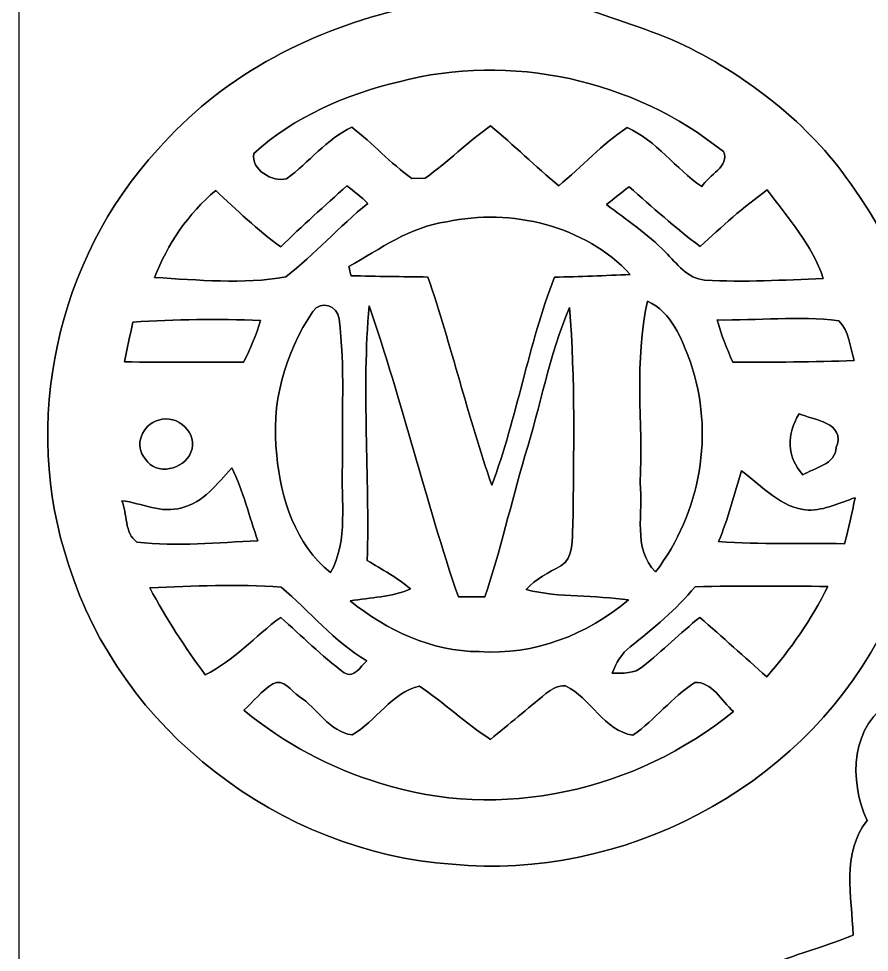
# Model space of a CAD drawing. Header units: centimetres. Extents: x -16.8 to 16.8, y -16.7 to 16.7.
# Drawn here: x -16.77 to -8.33, y -6.19 to 3.07 of the extents above; entities that cross this region are included whole.
import ezdxf

# ---------------------------------------------------------------- set-up
doc = ezdxf.new("R2010")
doc.units = ezdxf.units.CM
doc.header["$MEASUREMENT"] = 0
doc.layers.add('Layer 1', color=7, linetype='Continuous')

msp = doc.modelspace()

# ---------------------------------------------------------------- linework, layer by layer
at = {"layer": 'Layer 1', "color": 7}
for points, knots in [([(-16.77458, 16.66875), (-16.77458, 16.66875), (16.77458, 16.66875), (16.77458, 16.66875), (16.77458, 16.66875), (16.77458, 16.66875), (16.77458, -16.66875), (16.77458, -16.66875), (16.77458, -16.66875), (16.77458, -16.66875), (-16.77458, -16.66875), (-16.77458, -16.66875), (-16.77458, -16.66875), (-16.77458, -16.66875), (-16.77458, 16.66875), (-16.77458, 16.66875), (-16.77458, 16.66875), (-16.77458, 16.66875), (-16.77458, 16.66875), (-16.77458, 16.66875)], [0, 0, 0, 0, 0.1666667, 0.1666667, 0.1666667, 0.1666667, 0.3333333, 0.3333333, 0.3333333, 0.3333333, 0.5, 0.5, 0.5, 0.5, 0.6666667, 0.6666667, 0.6666667, 0.6666667, 1, 1, 1, 1]), ([(-12.96388, 5.02673), (-13.06124, 4.78155), (-12.94236, 4.52861), (-12.83935, 4.30848), (-12.83935, 4.30848), (-12.92401, 4.21464), (-13.01891, 4.11304), (-13.02738, 3.97969), (-13.02738, 3.97969), (-13.04749, 3.70558), (-13.01574, 3.43006), (-13.02667, 3.15524), (-13.02667, 3.15524), (-13.92661, 2.93723), (-14.78104, 2.47897), (-15.39275, 1.77518), (-15.39275, 1.77518), (-16.39746, 0.69039), (-16.75236, -0.94192), (-16.27893, -2.34456), (-16.27893, -2.34456), (-15.76881, -3.98886), (-14.18096, -5.19889), (-12.47246, -5.31989), (-12.47246, -5.31989), (-10.78724, -5.48181), (-9.04593, -4.57941), (-8.24054, -3.08434), (-8.24054, -3.08434), (-7.44467, -1.71344), (-7.5625, 0.11077), (-8.48642, 1.39171), (-8.48642, 1.39171), (-8.88753, 1.98861), (-9.46714, 2.44792), (-10.10179, 2.77636), (-10.10179, 2.77636), (-10.43975, 2.94993), (-10.81123, 3.04341), (-11.16401, 3.18064), (-11.16401, 3.18064), (-11.16471, 3.48544), (-11.15342, 3.7906), (-11.18553, 4.09363), (-11.18553, 4.09363), (-11.22221, 4.17865), (-11.2963, 4.23757), (-11.35874, 4.30248), (-11.35874, 4.30248), (-11.30723, 4.40796), (-11.25361, 4.51309), (-11.22221, 4.62633), (-11.22221, 4.62633), (-11.12732, 5.00415), (-11.3284, 5.44407), (-11.69353, 5.59364), (-11.69353, 5.59364), (-12.16978, 5.85541), (-12.84746, 5.56189), (-12.96388, 5.02673), (-12.96388, 5.02673), (-12.96388, 5.02673), (-12.96388, 5.02673), (-12.96388, 5.02673)], [0, 0, 0, 0, 0.0588235, 0.0588235, 0.0588235, 0.0588235, 0.1176471, 0.1176471, 0.1176471, 0.1176471, 0.1764706, 0.1764706, 0.1764706, 0.1764706, 0.2352941, 0.2352941, 0.2352941, 0.2352941, 0.2941176, 0.2941176, 0.2941176, 0.2941176, 0.3529412, 0.3529412, 0.3529412, 0.3529412, 0.4117647, 0.4117647, 0.4117647, 0.4117647, 0.4705882, 0.4705882, 0.4705882, 0.4705882, 0.5294118, 0.5294118, 0.5294118, 0.5294118, 0.5882353, 0.5882353, 0.5882353, 0.5882353, 0.6470588, 0.6470588, 0.6470588, 0.6470588, 0.7058824, 0.7058824, 0.7058824, 0.7058824, 0.7647059, 0.7647059, 0.7647059, 0.7647059, 0.8235294, 0.8235294, 0.8235294, 0.8235294, 0.8823529, 0.8823529, 0.8823529, 0.8823529, 1, 1, 1, 1]), ([(-12.99916, 2.44722), (-11.89531, 2.74038), (-10.66624, 2.46839), (-9.78006, 1.75366), (-9.78006, 1.75366), (-9.71091, 1.61537), (-9.92752, 1.518), (-9.9949, 1.40758), (-9.9949, 1.40758), (-10.25384, 1.58433), (-10.44751, 1.86619), (-10.73609, 1.99249), (-10.73609, 1.99249), (-10.98444, 1.82951), (-11.18517, 1.60267), (-11.41483, 1.41499), (-11.41483, 1.41499), (-11.64484, 1.60831), (-11.86039, 1.81822), (-12.09111, 2.01083), (-12.09111, 2.01083), (-12.31547, 1.8475), (-12.51585, 1.65347), (-12.73986, 1.48978), (-12.73986, 1.48978), (-12.73986, 1.48978), (-12.87251, 1.48766), (-12.87251, 1.48766), (-12.87251, 1.48766), (-13.08488, 1.63936), (-13.26056, 1.8355), (-13.46659, 1.99531), (-13.46659, 1.99531), (-13.71988, 1.88066), (-13.89204, 1.64465), (-14.1157, 1.48519), (-14.1157, 1.48519), (-14.25751, 1.44392), (-14.47024, 1.57762), (-14.44096, 1.73602), (-14.44096, 1.73602), (-14.03632, 2.1022), (-13.5255, 2.32339), (-12.99916, 2.44722)], [0, 0, 0, 0, 0.0833333, 0.0833333, 0.0833333, 0.0833333, 0.1666667, 0.1666667, 0.1666667, 0.1666667, 0.25, 0.25, 0.25, 0.25, 0.3333333, 0.3333333, 0.3333333, 0.3333333, 0.4166667, 0.4166667, 0.4166667, 0.4166667, 0.5, 0.5, 0.5, 0.5, 0.5833333, 0.5833333, 0.5833333, 0.5833333, 0.6666667, 0.6666667, 0.6666667, 0.6666667, 0.75, 0.75, 0.75, 0.75, 0.8333333, 0.8333333, 0.8333333, 0.8333333, 1, 1, 1, 1]), ([(-14.17391, 0.80821), (-13.96118, 1.01776), (-13.73787, 1.21603), (-13.51598, 1.41605), (-13.51598, 1.41605), (-13.44542, 1.36066), (-13.37381, 1.30528), (-13.31066, 1.24072), (-13.31066, 1.24072), (-13.59006, 1.00718), (-13.83912, 0.73589), (-14.12381, 0.51012), (-14.12381, 0.51012), (-14.55032, 0.43462), (-14.99341, 0.48013), (-15.42486, 0.50483), (-15.42486, 0.50483), (-15.29927, 0.83538), (-15.09113, 1.14053), (-14.81878, 1.36737), (-14.81878, 1.36737), (-14.611, 1.17334), (-14.40498, 0.97543), (-14.17391, 0.80821)], [0, 0, 0, 0, 0.1428571, 0.1428571, 0.1428571, 0.1428571, 0.2857143, 0.2857143, 0.2857143, 0.2857143, 0.4285714, 0.4285714, 0.4285714, 0.4285714, 0.5714286, 0.5714286, 0.5714286, 0.5714286, 0.7142857, 0.7142857, 0.7142857, 0.7142857, 1, 1, 1, 1]), ([(-10.93999, 1.22873), (-10.86556, 1.28834), (-10.79041, 1.34726), (-10.71527, 1.40617), (-10.71527, 1.40617), (-10.48526, 1.20297), (-10.25666, 0.99766), (-10.01183, 0.81209), (-10.01183, 0.81209), (-9.7984, 1.0093), (-9.58109, 1.20403), (-9.34473, 1.37372), (-9.34473, 1.37372), (-9.14083, 1.09573), (-8.89706, 0.82938), (-8.7884, 0.49565), (-8.7884, 0.49565), (-9.18034, 0.47801), (-9.57404, 0.45649), (-9.96633, 0.47907), (-9.96633, 0.47907), (-10.13989, 0.49213), (-10.24255, 0.64558), (-10.35614, 0.75671), (-10.35614, 0.75671), (-10.53077, 0.93804), (-10.74103, 1.07668), (-10.93999, 1.22873)], [0, 0, 0, 0, 0.125, 0.125, 0.125, 0.125, 0.25, 0.25, 0.25, 0.25, 0.375, 0.375, 0.375, 0.375, 0.5, 0.5, 0.5, 0.5, 0.625, 0.625, 0.625, 0.625, 0.75, 0.75, 0.75, 0.75, 1, 1, 1, 1]), ([(-12.52643, 1.05728), (-11.88826, 1.19662), (-11.15483, 1.02059), (-10.70398, 0.53481), (-10.70398, 0.53481), (-10.95481, 0.52246), (-11.20563, 0.51329), (-11.45681, 0.508), (-11.45681, 0.508), (-11.7161, -0.16404), (-11.82829, -0.88194), (-12.07805, -1.55681), (-12.07805, -1.55681), (-12.31653, -0.87665), (-12.47951, -0.17251), (-12.7127, 0.50941), (-12.7127, 0.50941), (-12.96705, 0.51223), (-13.22176, 0.51576), (-13.47611, 0.52211), (-13.47611, 0.52211), (-13.4814, 0.54469), (-13.49163, 0.5902), (-13.49657, 0.61278), (-13.49657, 0.61278), (-13.18754, 0.78775), (-12.88874, 1.01), (-12.52643, 1.05728)], [0, 0, 0, 0, 0.125, 0.125, 0.125, 0.125, 0.25, 0.25, 0.25, 0.25, 0.375, 0.375, 0.375, 0.375, 0.5, 0.5, 0.5, 0.5, 0.625, 0.625, 0.625, 0.625, 0.75, 0.75, 0.75, 0.75, 1, 1, 1, 1]), ([(-13.85394, 0.16686), (-13.77703, 0.28363), (-13.60699, 0.22684), (-13.59394, 0.09384), (-13.59394, 0.09384), (-13.53326, -0.38664), (-13.57171, -0.87454), (-13.55972, -1.35819), (-13.55972, -1.35819), (-13.58053, -1.71203), (-13.49763, -2.09938), (-13.67861, -2.42499), (-13.67861, -2.42499), (-14.02856, -2.14559), (-14.1732, -1.68875), (-14.21306, -1.25801), (-14.21306, -1.25801), (-14.2748, -0.76129), (-14.13651, -0.24342), (-13.85394, 0.16686)], [0, 0, 0, 0, 0.1666667, 0.1666667, 0.1666667, 0.1666667, 0.3333333, 0.3333333, 0.3333333, 0.3333333, 0.5, 0.5, 0.5, 0.5, 0.6666667, 0.6666667, 0.6666667, 0.6666667, 1, 1, 1, 1]), ([(-13.29725, 0.22472), (-12.96564, -0.72637), (-12.73881, -1.71274), (-12.41037, -2.66559), (-12.41037, -2.66559), (-12.34475, -2.66524), (-12.21352, -2.66453), (-12.1479, -2.66418), (-12.1479, -2.66418), (-11.99127, -2.20486), (-11.88685, -1.73073), (-11.74997, -1.26577), (-11.74997, -1.26577), (-11.59651, -0.77611), (-11.50867, -0.26635), (-11.30759, 0.20779), (-11.30759, 0.20779), (-11.24761, -0.51259), (-11.26772, -1.23684), (-11.27301, -1.95898), (-11.27301, -1.95898), (-11.28924, -2.08456), (-11.25538, -2.28177), (-11.39472, -2.3562), (-11.39472, -2.3562), (-11.51396, -2.42711), (-11.64343, -2.48603), (-11.73621, -2.59327), (-11.73621, -2.59327), (-11.40425, -2.67617), (-11.05782, -2.64583), (-10.72092, -2.69558), (-10.72092, -2.69558), (-11.12908, -3.04236), (-11.66283, -3.24767), (-12.20294, -3.20887), (-12.20294, -3.20887), (-12.67495, -3.20781), (-13.12228, -2.99896), (-13.48281, -2.70545), (-13.48281, -2.70545), (-13.28349, -2.67229), (-13.075, -2.66912), (-12.88697, -2.58657), (-12.88697, -2.58657), (-13.01538, -2.47262), (-13.16955, -2.39466), (-13.31454, -2.30505), (-13.31454, -2.30505), (-13.29055, -1.46226), (-13.37028, -0.6156), (-13.29725, 0.22472)], [0, 0, 0, 0, 0.0714286, 0.0714286, 0.0714286, 0.0714286, 0.1428571, 0.1428571, 0.1428571, 0.1428571, 0.2142857, 0.2142857, 0.2142857, 0.2142857, 0.2857143, 0.2857143, 0.2857143, 0.2857143, 0.3571429, 0.3571429, 0.3571429, 0.3571429, 0.4285714, 0.4285714, 0.4285714, 0.4285714, 0.5, 0.5, 0.5, 0.5, 0.5714286, 0.5714286, 0.5714286, 0.5714286, 0.6428571, 0.6428571, 0.6428571, 0.6428571, 0.7142857, 0.7142857, 0.7142857, 0.7142857, 0.7857143, 0.7857143, 0.7857143, 0.7857143, 0.8571429, 0.8571429, 0.8571429, 0.8571429, 1, 1, 1, 1]), ([(-10.53218, 0.27058), (-10.2937, 0.16016), (-10.19422, -0.10548), (-10.10779, -0.33584), (-10.10779, -0.33584), (-9.86473, -1.03646), (-10.00619, -1.83268), (-10.45316, -2.41829), (-10.45316, -2.41829), (-10.68493, -2.18793), (-10.5731, -1.82492), (-10.60591, -1.53458), (-10.60591, -1.53458), (-10.57557, -0.93521), (-10.67047, -0.31856), (-10.53218, 0.27058)], [0, 0, 0, 0, 0.2, 0.2, 0.2, 0.2, 0.4, 0.4, 0.4, 0.4, 0.6, 0.6, 0.6, 0.6, 1, 1, 1, 1]), ([(-15.64076, 0.06103), (-15.21919, 0.09102), (-14.79585, 0.0956), (-14.37358, 0.07761), (-14.37358, 0.07761), (-14.41768, -0.06562), (-14.47518, -0.20391), (-14.54291, -0.33726), (-14.54291, -0.33726), (-14.93661, -0.33549), (-15.33031, -0.33549), (-15.72436, -0.33373), (-15.72436, -0.33373), (-15.69896, -0.20108), (-15.67039, -0.0702), (-15.64076, 0.06103)], [0, 0, 0, 0, 0.2, 0.2, 0.2, 0.2, 0.4, 0.4, 0.4, 0.4, 0.6, 0.6, 0.6, 0.6, 1, 1, 1, 1]), ([(-9.84321, 0.08326), (-9.44174, 0.07691), (-9.03464, 0.12524), (-8.63529, 0.07479), (-8.63529, 0.07479), (-8.52981, -0.02611), (-8.5217, -0.18627), (-8.48254, -0.31962), (-8.48254, -0.31962), (-8.88436, -0.33514), (-9.28617, -0.3362), (-9.68798, -0.33655), (-9.68798, -0.33655), (-9.7469, -0.19932), (-9.80017, -0.05962), (-9.84321, 0.08326)], [0, 0, 0, 0, 0.2, 0.2, 0.2, 0.2, 0.4, 0.4, 0.4, 0.4, 0.6, 0.6, 0.6, 0.6, 1, 1, 1, 1]), ([(-15.3857, -0.91228), (-15.20084, -0.84243), (-14.98177, -1.04846), (-15.06573, -1.23049), (-15.06573, -1.23049), (-15.12993, -1.40229), (-15.41498, -1.46826), (-15.51481, -1.29752), (-15.51481, -1.29752), (-15.63652, -1.16911), (-15.54903, -0.95038), (-15.3857, -0.91228)], [0, 0, 0, 0, 0.25, 0.25, 0.25, 0.25, 0.5, 0.5, 0.5, 0.5, 1, 1, 1, 1]), ([(-9.02829, -0.84878), (-8.89106, -0.90876), (-8.56192, -0.93204), (-8.65928, -1.18251), (-8.65928, -1.18251), (-8.66422, -1.34938), (-8.8833, -1.38677), (-8.99054, -1.45344), (-8.99054, -1.45344), (-9.15529, -1.27988), (-9.15211, -1.04387), (-9.02829, -0.84878)], [0, 0, 0, 0, 0.25, 0.25, 0.25, 0.25, 0.5, 0.5, 0.5, 0.5, 1, 1, 1, 1]), ([(-14.65827, -1.3843), (-14.54397, -1.61466), (-14.48753, -1.86796), (-14.40074, -2.10891), (-14.40074, -2.10891), (-14.79903, -2.1269), (-15.20331, -2.16853), (-15.60054, -2.12196), (-15.60054, -2.12196), (-15.72824, -2.03235), (-15.69367, -1.83903), (-15.75012, -1.71062), (-15.75012, -1.71062), (-15.55256, -1.73461), (-15.35677, -1.84397), (-15.15569, -1.78012), (-15.15569, -1.78012), (-14.93908, -1.73073), (-14.8015, -1.53917), (-14.65827, -1.3843)], [0, 0, 0, 0, 0.1666667, 0.1666667, 0.1666667, 0.1666667, 0.3333333, 0.3333333, 0.3333333, 0.3333333, 0.5, 0.5, 0.5, 0.5, 0.6666667, 0.6666667, 0.6666667, 0.6666667, 1, 1, 1, 1]), ([(-9.59979, -1.41393), (-9.39624, -1.56351), (-9.2075, -1.78788), (-8.93798, -1.80552), (-8.93798, -1.80552), (-8.77464, -1.80587), (-8.62401, -1.73143), (-8.47196, -1.68099), (-8.47196, -1.68099), (-8.50477, -1.83339), (-8.53758, -1.98649), (-8.57779, -2.13783), (-8.57779, -2.13783), (-8.99407, -2.13078), (-9.41176, -2.14736), (-9.82733, -2.11596), (-9.82733, -2.11596), (-9.73314, -1.88807), (-9.67246, -1.64888), (-9.59979, -1.41393)], [0, 0, 0, 0, 0.1666667, 0.1666667, 0.1666667, 0.1666667, 0.3333333, 0.3333333, 0.3333333, 0.3333333, 0.5, 0.5, 0.5, 0.5, 0.6666667, 0.6666667, 0.6666667, 0.6666667, 1, 1, 1, 1]), ([(-15.47142, -2.57704), (-15.03856, -2.55729), (-14.60324, -2.53436), (-14.17073, -2.56857), (-14.17073, -2.56857), (-13.88286, -2.80882), (-13.64791, -3.10833), (-13.31948, -3.30165), (-13.31948, -3.30165), (-13.38263, -3.35421), (-13.44859, -3.48333), (-13.54384, -3.41842), (-13.54384, -3.41842), (-13.76856, -3.25261), (-13.96541, -3.05364), (-14.17391, -2.86914), (-14.17391, -2.86914), (-14.42685, -3.05541), (-14.63993, -3.29988), (-14.92462, -3.43958), (-14.92462, -3.43958), (-15.12111, -3.16159), (-15.3162, -2.88078), (-15.47142, -2.57704)], [0, 0, 0, 0, 0.1428571, 0.1428571, 0.1428571, 0.1428571, 0.2857143, 0.2857143, 0.2857143, 0.2857143, 0.4285714, 0.4285714, 0.4285714, 0.4285714, 0.5714286, 0.5714286, 0.5714286, 0.5714286, 0.7142857, 0.7142857, 0.7142857, 0.7142857, 1, 1, 1, 1]), ([(-10.05981, -2.56434), (-9.62131, -2.55623), (-9.18281, -2.55517), (-8.74466, -2.56364), (-8.74466, -2.56364), (-8.90411, -2.88819), (-9.1119, -3.18699), (-9.34967, -3.45899), (-9.34967, -3.45899), (-9.5698, -3.26108), (-9.7917, -3.06564), (-10.01254, -2.86914), (-10.01254, -2.86914), (-10.20868, -3.02331), (-10.38472, -3.20075), (-10.57875, -3.35739), (-10.57875, -3.35739), (-10.66271, -3.43147), (-10.77948, -3.4223), (-10.88319, -3.423), (-10.88319, -3.423), (-10.84721, -3.31999), (-10.79006, -3.22756), (-10.70469, -3.16124), (-10.70469, -3.16124), (-10.47574, -2.9778), (-10.24749, -2.79118), (-10.05981, -2.56434)], [0, 0, 0, 0, 0.125, 0.125, 0.125, 0.125, 0.25, 0.25, 0.25, 0.25, 0.375, 0.375, 0.375, 0.375, 0.5, 0.5, 0.5, 0.5, 0.625, 0.625, 0.625, 0.625, 0.75, 0.75, 0.75, 0.75, 1, 1, 1, 1]), ([(-8.09308, -3.69217), (-8.51676, -3.92818), (-8.53793, -4.48804), (-8.35413, -4.88597), (-8.35413, -4.88597), (-8.6106, -5.21335), (-8.50477, -5.64092), (-8.49313, -6.02227), (-8.49313, -6.02227), (-8.80921, -6.15809), (-9.14929, -6.23041), (-9.45903, -6.38104), (-9.45903, -6.38104), (-10.50537, -6.86647), (-11.35309, -7.78016), (-11.73268, -8.87166), (-11.73268, -8.87166), (-11.99621, -9.64036), (-12.02902, -10.48279), (-11.83958, -11.27231), (-11.83958, -11.27231), (-11.48891, -12.75786), (-10.26583, -13.97212), (-8.80181, -14.37393), (-8.80181, -14.37393), (-7.68174, -14.70942), (-6.43431, -14.55102), (-5.41443, -13.98834), (-5.41443, -13.98834), (-4.00438, -13.22387), (-3.06599, -11.61486), (-3.20181, -10.00196), (-3.20181, -10.00196), (-3.26496, -8.62118), (-4.07917, -7.30744), (-5.27156, -6.61317), (-5.27156, -6.61317), (-5.68819, -6.33483), (-6.17079, -6.19125), (-6.64528, -6.04626), (-6.64528, -6.04626), (-6.64845, -5.73581), (-6.63681, -5.42396), (-6.6742, -5.11528), (-6.6742, -5.11528), (-6.70207, -5.03661), (-6.75993, -4.97452), (-6.81002, -4.90996), (-6.81002, -4.90996), (-6.68302, -4.61963), (-6.61141, -4.25344), (-6.79379, -3.97087), (-6.79379, -3.97087), (-7.03827, -3.52249), (-7.68985, -3.36973), (-8.09308, -3.69217), (-8.09308, -3.69217), (-8.09308, -3.69217), (-8.09308, -3.69217), (-8.09308, -3.69217)], [0, 0, 0, 0, 0.0625, 0.0625, 0.0625, 0.0625, 0.125, 0.125, 0.125, 0.125, 0.1875, 0.1875, 0.1875, 0.1875, 0.25, 0.25, 0.25, 0.25, 0.3125, 0.3125, 0.3125, 0.3125, 0.375, 0.375, 0.375, 0.375, 0.4375, 0.4375, 0.4375, 0.4375, 0.5, 0.5, 0.5, 0.5, 0.5625, 0.5625, 0.5625, 0.5625, 0.625, 0.625, 0.625, 0.625, 0.6875, 0.6875, 0.6875, 0.6875, 0.75, 0.75, 0.75, 0.75, 0.8125, 0.8125, 0.8125, 0.8125, 0.875, 0.875, 0.875, 0.875, 1, 1, 1, 1]), ([(-14.25258, -3.52919), (-14.14674, -3.46534), (-14.07019, -3.6068), (-13.9894, -3.65301), (-13.9894, -3.65301), (-13.81266, -3.77049), (-13.68919, -4.00614), (-13.46588, -4.03648), (-13.46588, -4.03648), (-13.22776, -3.90137), (-13.07148, -3.61386), (-12.79701, -3.55177), (-12.79701, -3.55177), (-12.55324, -3.7151), (-12.34087, -3.92113), (-12.09322, -4.07988), (-12.09322, -4.07988), (-11.90766, -3.931), (-11.72669, -3.77684), (-11.54254, -3.6262), (-11.54254, -3.6262), (-11.48644, -3.58528), (-11.42153, -3.53801), (-11.3478, -3.55), (-11.3478, -3.55), (-11.09663, -3.66571), (-10.96469, -3.99732), (-10.67823, -4.03789), (-10.67823, -4.03789), (-10.45774, -3.88338), (-10.28912, -3.66324), (-10.06475, -3.51578), (-10.06475, -3.51578), (-9.89542, -3.50167), (-9.7977, -3.70099), (-9.68058, -3.80259), (-9.68058, -3.80259), (-10.64225, -4.58964), (-11.99621, -4.90079), (-13.1886, -4.51414), (-13.1886, -4.51414), (-13.68213, -4.36739), (-14.14074, -4.11621), (-14.53938, -3.79166), (-14.53938, -3.79166), (-14.44484, -3.70311), (-14.36335, -3.59798), (-14.25258, -3.52919)], [0, 0, 0, 0, 0.0769231, 0.0769231, 0.0769231, 0.0769231, 0.1538462, 0.1538462, 0.1538462, 0.1538462, 0.2307692, 0.2307692, 0.2307692, 0.2307692, 0.3076923, 0.3076923, 0.3076923, 0.3076923, 0.3846154, 0.3846154, 0.3846154, 0.3846154, 0.4615385, 0.4615385, 0.4615385, 0.4615385, 0.5384615, 0.5384615, 0.5384615, 0.5384615, 0.6153846, 0.6153846, 0.6153846, 0.6153846, 0.6923077, 0.6923077, 0.6923077, 0.6923077, 0.7692308, 0.7692308, 0.7692308, 0.7692308, 0.8461538, 0.8461538, 0.8461538, 0.8461538, 1, 1, 1, 1])]:
    msp.add_open_spline(points, degree=3, knots=knots, dxfattribs=at)
at = {"layer": 'Layer 1', "color": 250}
for points, knots in [([(-12.96388, 5.02673), (-12.84746, 5.56189), (-12.16978, 5.85541), (-11.69353, 5.59364), (-11.69353, 5.59364), (-11.3284, 5.44407), (-11.12732, 5.00415), (-11.22221, 4.62633), (-11.22221, 4.62633), (-11.25361, 4.51309), (-11.30723, 4.40796), (-11.35874, 4.30248), (-11.35874, 4.30248), (-11.2963, 4.23757), (-11.22221, 4.17865), (-11.18553, 4.09363), (-11.18553, 4.09363), (-11.15342, 3.7906), (-11.16471, 3.48544), (-11.16401, 3.18064), (-11.16401, 3.18064), (-10.81123, 3.04341), (-10.43975, 2.94993), (-10.10179, 2.77636), (-10.10179, 2.77636), (-9.46714, 2.44792), (-8.88753, 1.98861), (-8.48642, 1.39171), (-8.48642, 1.39171), (-7.5625, 0.11077), (-7.44467, -1.71344), (-8.24054, -3.08434), (-8.24054, -3.08434), (-9.04593, -4.57941), (-10.78724, -5.48181), (-12.47246, -5.31989), (-12.47246, -5.31989), (-14.18096, -5.19889), (-15.76881, -3.98886), (-16.27893, -2.34456), (-16.27893, -2.34456), (-16.75236, -0.94192), (-16.39746, 0.69039), (-15.39275, 1.77518), (-15.39275, 1.77518), (-14.78104, 2.47897), (-13.92661, 2.93723), (-13.02667, 3.15524), (-13.02667, 3.15524), (-13.01574, 3.43006), (-13.04749, 3.70558), (-13.02738, 3.97969), (-13.02738, 3.97969), (-13.01891, 4.11304), (-12.92401, 4.21464), (-12.83935, 4.30848), (-12.83935, 4.30848), (-12.94236, 4.52861), (-13.06124, 4.78155), (-12.96388, 5.02673), (-12.96388, 5.02673), (-12.96388, 5.02673), (-12.96388, 5.02673), (-12.96388, 5.02673)], [0, 0, 0, 0, 0.0588235, 0.0588235, 0.0588235, 0.0588235, 0.1176471, 0.1176471, 0.1176471, 0.1176471, 0.1764706, 0.1764706, 0.1764706, 0.1764706, 0.2352941, 0.2352941, 0.2352941, 0.2352941, 0.2941176, 0.2941176, 0.2941176, 0.2941176, 0.3529412, 0.3529412, 0.3529412, 0.3529412, 0.4117647, 0.4117647, 0.4117647, 0.4117647, 0.4705882, 0.4705882, 0.4705882, 0.4705882, 0.5294118, 0.5294118, 0.5294118, 0.5294118, 0.5882353, 0.5882353, 0.5882353, 0.5882353, 0.6470588, 0.6470588, 0.6470588, 0.6470588, 0.7058824, 0.7058824, 0.7058824, 0.7058824, 0.7647059, 0.7647059, 0.7647059, 0.7647059, 0.8235294, 0.8235294, 0.8235294, 0.8235294, 0.8823529, 0.8823529, 0.8823529, 0.8823529, 1, 1, 1, 1]), ([(-12.99916, 2.44722), (-13.5255, 2.32339), (-14.03632, 2.1022), (-14.44096, 1.73602), (-14.44096, 1.73602), (-14.47024, 1.57762), (-14.25751, 1.44392), (-14.1157, 1.48519), (-14.1157, 1.48519), (-13.89204, 1.64465), (-13.71988, 1.88066), (-13.46659, 1.99531), (-13.46659, 1.99531), (-13.26056, 1.8355), (-13.08488, 1.63936), (-12.87251, 1.48766), (-12.87251, 1.48766), (-12.87251, 1.48766), (-12.73986, 1.48978), (-12.73986, 1.48978), (-12.73986, 1.48978), (-12.51585, 1.65347), (-12.31547, 1.8475), (-12.09111, 2.01083), (-12.09111, 2.01083), (-11.86039, 1.81822), (-11.64484, 1.60831), (-11.41483, 1.41499), (-11.41483, 1.41499), (-11.18517, 1.60267), (-10.98444, 1.82951), (-10.73609, 1.99249), (-10.73609, 1.99249), (-10.44751, 1.86619), (-10.25384, 1.58433), (-9.9949, 1.40758), (-9.9949, 1.40758), (-9.92752, 1.518), (-9.71091, 1.61537), (-9.78006, 1.75366), (-9.78006, 1.75366), (-10.66624, 2.46839), (-11.89531, 2.74038), (-12.99916, 2.44722), (-12.99916, 2.44722), (-12.99916, 2.44722), (-12.99916, 2.44722), (-12.99916, 2.44722)], [0, 0, 0, 0, 0.0769231, 0.0769231, 0.0769231, 0.0769231, 0.1538462, 0.1538462, 0.1538462, 0.1538462, 0.2307692, 0.2307692, 0.2307692, 0.2307692, 0.3076923, 0.3076923, 0.3076923, 0.3076923, 0.3846154, 0.3846154, 0.3846154, 0.3846154, 0.4615385, 0.4615385, 0.4615385, 0.4615385, 0.5384615, 0.5384615, 0.5384615, 0.5384615, 0.6153846, 0.6153846, 0.6153846, 0.6153846, 0.6923077, 0.6923077, 0.6923077, 0.6923077, 0.7692308, 0.7692308, 0.7692308, 0.7692308, 0.8461538, 0.8461538, 0.8461538, 0.8461538, 1, 1, 1, 1]), ([(-14.17391, 0.80821), (-14.40498, 0.97543), (-14.611, 1.17334), (-14.81878, 1.36737), (-14.81878, 1.36737), (-15.09113, 1.14053), (-15.29927, 0.83538), (-15.42486, 0.50483), (-15.42486, 0.50483), (-14.99341, 0.48013), (-14.55032, 0.43462), (-14.12381, 0.51012), (-14.12381, 0.51012), (-13.83912, 0.73589), (-13.59006, 1.00718), (-13.31066, 1.24072), (-13.31066, 1.24072), (-13.37381, 1.30528), (-13.44542, 1.36066), (-13.51598, 1.41605), (-13.51598, 1.41605), (-13.73787, 1.21603), (-13.96118, 1.01776), (-14.17391, 0.80821), (-14.17391, 0.80821), (-14.17391, 0.80821), (-14.17391, 0.80821), (-14.17391, 0.80821)], [0, 0, 0, 0, 0.125, 0.125, 0.125, 0.125, 0.25, 0.25, 0.25, 0.25, 0.375, 0.375, 0.375, 0.375, 0.5, 0.5, 0.5, 0.5, 0.625, 0.625, 0.625, 0.625, 0.75, 0.75, 0.75, 0.75, 1, 1, 1, 1]), ([(-10.93999, 1.22873), (-10.74103, 1.07668), (-10.53077, 0.93804), (-10.35614, 0.75671), (-10.35614, 0.75671), (-10.24255, 0.64558), (-10.13989, 0.49213), (-9.96633, 0.47907), (-9.96633, 0.47907), (-9.57404, 0.45649), (-9.18034, 0.47801), (-8.7884, 0.49565), (-8.7884, 0.49565), (-8.89706, 0.82938), (-9.14083, 1.09573), (-9.34473, 1.37372), (-9.34473, 1.37372), (-9.58109, 1.20403), (-9.7984, 1.0093), (-10.01183, 0.81209), (-10.01183, 0.81209), (-10.25666, 0.99766), (-10.48526, 1.20297), (-10.71527, 1.40617), (-10.71527, 1.40617), (-10.79041, 1.34726), (-10.86556, 1.28834), (-10.93999, 1.22873), (-10.93999, 1.22873), (-10.93999, 1.22873), (-10.93999, 1.22873), (-10.93999, 1.22873)], [0, 0, 0, 0, 0.1111111, 0.1111111, 0.1111111, 0.1111111, 0.2222222, 0.2222222, 0.2222222, 0.2222222, 0.3333333, 0.3333333, 0.3333333, 0.3333333, 0.4444444, 0.4444444, 0.4444444, 0.4444444, 0.5555556, 0.5555556, 0.5555556, 0.5555556, 0.6666667, 0.6666667, 0.6666667, 0.6666667, 0.7777778, 0.7777778, 0.7777778, 0.7777778, 1, 1, 1, 1]), ([(-12.52643, 1.05728), (-12.88874, 1.01), (-13.18754, 0.78775), (-13.49657, 0.61278), (-13.49657, 0.61278), (-13.49163, 0.5902), (-13.4814, 0.54469), (-13.47611, 0.52211), (-13.47611, 0.52211), (-13.22176, 0.51576), (-12.96705, 0.51223), (-12.7127, 0.50941), (-12.7127, 0.50941), (-12.47951, -0.17251), (-12.31653, -0.87665), (-12.07805, -1.55681), (-12.07805, -1.55681), (-11.82829, -0.88194), (-11.7161, -0.16404), (-11.45681, 0.508), (-11.45681, 0.508), (-11.20563, 0.51329), (-10.95481, 0.52246), (-10.70398, 0.53481), (-10.70398, 0.53481), (-11.15483, 1.02059), (-11.88826, 1.19662), (-12.52643, 1.05728), (-12.52643, 1.05728), (-12.52643, 1.05728), (-12.52643, 1.05728), (-12.52643, 1.05728)], [0, 0, 0, 0, 0.1111111, 0.1111111, 0.1111111, 0.1111111, 0.2222222, 0.2222222, 0.2222222, 0.2222222, 0.3333333, 0.3333333, 0.3333333, 0.3333333, 0.4444444, 0.4444444, 0.4444444, 0.4444444, 0.5555556, 0.5555556, 0.5555556, 0.5555556, 0.6666667, 0.6666667, 0.6666667, 0.6666667, 0.7777778, 0.7777778, 0.7777778, 0.7777778, 1, 1, 1, 1]), ([(-13.85394, 0.16686), (-14.13651, -0.24342), (-14.2748, -0.76129), (-14.21306, -1.25801), (-14.21306, -1.25801), (-14.1732, -1.68875), (-14.02856, -2.14559), (-13.67861, -2.42499), (-13.67861, -2.42499), (-13.49763, -2.09938), (-13.58053, -1.71203), (-13.55972, -1.35819), (-13.55972, -1.35819), (-13.57171, -0.87454), (-13.53326, -0.38664), (-13.59394, 0.09384), (-13.59394, 0.09384), (-13.60699, 0.22684), (-13.77703, 0.28363), (-13.85394, 0.16686), (-13.85394, 0.16686), (-13.85394, 0.16686), (-13.85394, 0.16686), (-13.85394, 0.16686)], [0, 0, 0, 0, 0.1428571, 0.1428571, 0.1428571, 0.1428571, 0.2857143, 0.2857143, 0.2857143, 0.2857143, 0.4285714, 0.4285714, 0.4285714, 0.4285714, 0.5714286, 0.5714286, 0.5714286, 0.5714286, 0.7142857, 0.7142857, 0.7142857, 0.7142857, 1, 1, 1, 1]), ([(-13.29725, 0.22472), (-13.37028, -0.6156), (-13.29055, -1.46226), (-13.31454, -2.30505), (-13.31454, -2.30505), (-13.16955, -2.39466), (-13.01538, -2.47262), (-12.88697, -2.58657), (-12.88697, -2.58657), (-13.075, -2.66912), (-13.28349, -2.67229), (-13.48281, -2.70545), (-13.48281, -2.70545), (-13.12228, -2.99896), (-12.67495, -3.20781), (-12.20294, -3.20887), (-12.20294, -3.20887), (-11.66283, -3.24767), (-11.12908, -3.04236), (-10.72092, -2.69558), (-10.72092, -2.69558), (-11.05782, -2.64583), (-11.40425, -2.67617), (-11.73621, -2.59327), (-11.73621, -2.59327), (-11.64343, -2.48603), (-11.51396, -2.42711), (-11.39472, -2.3562), (-11.39472, -2.3562), (-11.25538, -2.28177), (-11.28924, -2.08456), (-11.27301, -1.95898), (-11.27301, -1.95898), (-11.26772, -1.23684), (-11.24761, -0.51259), (-11.30759, 0.20779), (-11.30759, 0.20779), (-11.50867, -0.26635), (-11.59651, -0.77611), (-11.74997, -1.26577), (-11.74997, -1.26577), (-11.88685, -1.73073), (-11.99127, -2.20486), (-12.1479, -2.66418), (-12.1479, -2.66418), (-12.21352, -2.66453), (-12.34475, -2.66524), (-12.41037, -2.66559), (-12.41037, -2.66559), (-12.73881, -1.71274), (-12.96564, -0.72637), (-13.29725, 0.22472), (-13.29725, 0.22472), (-13.29725, 0.22472), (-13.29725, 0.22472), (-13.29725, 0.22472)], [0, 0, 0, 0, 0.0666667, 0.0666667, 0.0666667, 0.0666667, 0.1333333, 0.1333333, 0.1333333, 0.1333333, 0.2, 0.2, 0.2, 0.2, 0.2666667, 0.2666667, 0.2666667, 0.2666667, 0.3333333, 0.3333333, 0.3333333, 0.3333333, 0.4, 0.4, 0.4, 0.4, 0.4666667, 0.4666667, 0.4666667, 0.4666667, 0.5333333, 0.5333333, 0.5333333, 0.5333333, 0.6, 0.6, 0.6, 0.6, 0.6666667, 0.6666667, 0.6666667, 0.6666667, 0.7333333, 0.7333333, 0.7333333, 0.7333333, 0.8, 0.8, 0.8, 0.8, 0.8666667, 0.8666667, 0.8666667, 0.8666667, 1, 1, 1, 1]), ([(-10.53218, 0.27058), (-10.67047, -0.31856), (-10.57557, -0.93521), (-10.60591, -1.53458), (-10.60591, -1.53458), (-10.5731, -1.82492), (-10.68493, -2.18793), (-10.45316, -2.41829), (-10.45316, -2.41829), (-10.00619, -1.83268), (-9.86473, -1.03646), (-10.10779, -0.33584), (-10.10779, -0.33584), (-10.19422, -0.10548), (-10.2937, 0.16016), (-10.53218, 0.27058), (-10.53218, 0.27058), (-10.53218, 0.27058), (-10.53218, 0.27058), (-10.53218, 0.27058)], [0, 0, 0, 0, 0.1666667, 0.1666667, 0.1666667, 0.1666667, 0.3333333, 0.3333333, 0.3333333, 0.3333333, 0.5, 0.5, 0.5, 0.5, 0.6666667, 0.6666667, 0.6666667, 0.6666667, 1, 1, 1, 1]), ([(-15.64076, 0.06103), (-15.67039, -0.0702), (-15.69896, -0.20108), (-15.72436, -0.33373), (-15.72436, -0.33373), (-15.33031, -0.33549), (-14.93661, -0.33549), (-14.54291, -0.33726), (-14.54291, -0.33726), (-14.47518, -0.20391), (-14.41768, -0.06562), (-14.37358, 0.07761), (-14.37358, 0.07761), (-14.79585, 0.0956), (-15.21919, 0.09102), (-15.64076, 0.06103), (-15.64076, 0.06103), (-15.64076, 0.06103), (-15.64076, 0.06103), (-15.64076, 0.06103)], [0, 0, 0, 0, 0.1666667, 0.1666667, 0.1666667, 0.1666667, 0.3333333, 0.3333333, 0.3333333, 0.3333333, 0.5, 0.5, 0.5, 0.5, 0.6666667, 0.6666667, 0.6666667, 0.6666667, 1, 1, 1, 1]), ([(-9.84321, 0.08326), (-9.80017, -0.05962), (-9.7469, -0.19932), (-9.68798, -0.33655), (-9.68798, -0.33655), (-9.28617, -0.3362), (-8.88436, -0.33514), (-8.48254, -0.31962), (-8.48254, -0.31962), (-8.5217, -0.18627), (-8.52981, -0.02611), (-8.63529, 0.07479), (-8.63529, 0.07479), (-9.03464, 0.12524), (-9.44174, 0.07691), (-9.84321, 0.08326), (-9.84321, 0.08326), (-9.84321, 0.08326), (-9.84321, 0.08326), (-9.84321, 0.08326)], [0, 0, 0, 0, 0.1666667, 0.1666667, 0.1666667, 0.1666667, 0.3333333, 0.3333333, 0.3333333, 0.3333333, 0.5, 0.5, 0.5, 0.5, 0.6666667, 0.6666667, 0.6666667, 0.6666667, 1, 1, 1, 1]), ([(-15.3857, -0.91228), (-15.54903, -0.95038), (-15.63652, -1.16911), (-15.51481, -1.29752), (-15.51481, -1.29752), (-15.41498, -1.46826), (-15.12993, -1.40229), (-15.06573, -1.23049), (-15.06573, -1.23049), (-14.98177, -1.04846), (-15.20084, -0.84243), (-15.3857, -0.91228), (-15.3857, -0.91228), (-15.3857, -0.91228), (-15.3857, -0.91228), (-15.3857, -0.91228)], [0, 0, 0, 0, 0.2, 0.2, 0.2, 0.2, 0.4, 0.4, 0.4, 0.4, 0.6, 0.6, 0.6, 0.6, 1, 1, 1, 1]), ([(-9.02829, -0.84878), (-9.15211, -1.04387), (-9.15529, -1.27988), (-8.99054, -1.45344), (-8.99054, -1.45344), (-8.8833, -1.38677), (-8.66422, -1.34938), (-8.65928, -1.18251), (-8.65928, -1.18251), (-8.56192, -0.93204), (-8.89106, -0.90876), (-9.02829, -0.84878), (-9.02829, -0.84878), (-9.02829, -0.84878), (-9.02829, -0.84878), (-9.02829, -0.84878)], [0, 0, 0, 0, 0.2, 0.2, 0.2, 0.2, 0.4, 0.4, 0.4, 0.4, 0.6, 0.6, 0.6, 0.6, 1, 1, 1, 1]), ([(-14.65827, -1.3843), (-14.8015, -1.53917), (-14.93908, -1.73073), (-15.15569, -1.78012), (-15.15569, -1.78012), (-15.35677, -1.84397), (-15.55256, -1.73461), (-15.75012, -1.71062), (-15.75012, -1.71062), (-15.69367, -1.83903), (-15.72824, -2.03235), (-15.60054, -2.12196), (-15.60054, -2.12196), (-15.20331, -2.16853), (-14.79903, -2.1269), (-14.40074, -2.10891), (-14.40074, -2.10891), (-14.48753, -1.86796), (-14.54397, -1.61466), (-14.65827, -1.3843), (-14.65827, -1.3843), (-14.65827, -1.3843), (-14.65827, -1.3843), (-14.65827, -1.3843)], [0, 0, 0, 0, 0.1428571, 0.1428571, 0.1428571, 0.1428571, 0.2857143, 0.2857143, 0.2857143, 0.2857143, 0.4285714, 0.4285714, 0.4285714, 0.4285714, 0.5714286, 0.5714286, 0.5714286, 0.5714286, 0.7142857, 0.7142857, 0.7142857, 0.7142857, 1, 1, 1, 1]), ([(-9.59979, -1.41393), (-9.67246, -1.64888), (-9.73314, -1.88807), (-9.82733, -2.11596), (-9.82733, -2.11596), (-9.41176, -2.14736), (-8.99407, -2.13078), (-8.57779, -2.13783), (-8.57779, -2.13783), (-8.53758, -1.98649), (-8.50477, -1.83339), (-8.47196, -1.68099), (-8.47196, -1.68099), (-8.62401, -1.73143), (-8.77464, -1.80587), (-8.93798, -1.80552), (-8.93798, -1.80552), (-9.2075, -1.78788), (-9.39624, -1.56351), (-9.59979, -1.41393), (-9.59979, -1.41393), (-9.59979, -1.41393), (-9.59979, -1.41393), (-9.59979, -1.41393)], [0, 0, 0, 0, 0.1428571, 0.1428571, 0.1428571, 0.1428571, 0.2857143, 0.2857143, 0.2857143, 0.2857143, 0.4285714, 0.4285714, 0.4285714, 0.4285714, 0.5714286, 0.5714286, 0.5714286, 0.5714286, 0.7142857, 0.7142857, 0.7142857, 0.7142857, 1, 1, 1, 1]), ([(-15.47142, -2.57704), (-15.3162, -2.88078), (-15.12111, -3.16159), (-14.92462, -3.43958), (-14.92462, -3.43958), (-14.63993, -3.29988), (-14.42685, -3.05541), (-14.17391, -2.86914), (-14.17391, -2.86914), (-13.96541, -3.05364), (-13.76856, -3.25261), (-13.54384, -3.41842), (-13.54384, -3.41842), (-13.44859, -3.48333), (-13.38263, -3.35421), (-13.31948, -3.30165), (-13.31948, -3.30165), (-13.64791, -3.10833), (-13.88286, -2.80882), (-14.17073, -2.56857), (-14.17073, -2.56857), (-14.60324, -2.53436), (-15.03856, -2.55729), (-15.47142, -2.57704), (-15.47142, -2.57704), (-15.47142, -2.57704), (-15.47142, -2.57704), (-15.47142, -2.57704)], [0, 0, 0, 0, 0.125, 0.125, 0.125, 0.125, 0.25, 0.25, 0.25, 0.25, 0.375, 0.375, 0.375, 0.375, 0.5, 0.5, 0.5, 0.5, 0.625, 0.625, 0.625, 0.625, 0.75, 0.75, 0.75, 0.75, 1, 1, 1, 1]), ([(-10.05981, -2.56434), (-10.24749, -2.79118), (-10.47574, -2.9778), (-10.70469, -3.16124), (-10.70469, -3.16124), (-10.79006, -3.22756), (-10.84721, -3.31999), (-10.88319, -3.423), (-10.88319, -3.423), (-10.77948, -3.4223), (-10.66271, -3.43147), (-10.57875, -3.35739), (-10.57875, -3.35739), (-10.38472, -3.20075), (-10.20868, -3.02331), (-10.01254, -2.86914), (-10.01254, -2.86914), (-9.7917, -3.06564), (-9.5698, -3.26108), (-9.34967, -3.45899), (-9.34967, -3.45899), (-9.1119, -3.18699), (-8.90411, -2.88819), (-8.74466, -2.56364), (-8.74466, -2.56364), (-9.18281, -2.55517), (-9.62131, -2.55623), (-10.05981, -2.56434), (-10.05981, -2.56434), (-10.05981, -2.56434), (-10.05981, -2.56434), (-10.05981, -2.56434)], [0, 0, 0, 0, 0.1111111, 0.1111111, 0.1111111, 0.1111111, 0.2222222, 0.2222222, 0.2222222, 0.2222222, 0.3333333, 0.3333333, 0.3333333, 0.3333333, 0.4444444, 0.4444444, 0.4444444, 0.4444444, 0.5555556, 0.5555556, 0.5555556, 0.5555556, 0.6666667, 0.6666667, 0.6666667, 0.6666667, 0.7777778, 0.7777778, 0.7777778, 0.7777778, 1, 1, 1, 1]), ([(-8.09308, -3.69217), (-7.68985, -3.36973), (-7.03827, -3.52249), (-6.79379, -3.97087), (-6.79379, -3.97087), (-6.61141, -4.25344), (-6.68302, -4.61963), (-6.81002, -4.90996), (-6.81002, -4.90996), (-6.75993, -4.97452), (-6.70207, -5.03661), (-6.6742, -5.11528), (-6.6742, -5.11528), (-6.63681, -5.42396), (-6.64845, -5.73581), (-6.64528, -6.04626), (-6.64528, -6.04626), (-6.17079, -6.19125), (-5.68819, -6.33483), (-5.27156, -6.61317), (-5.27156, -6.61317), (-4.07917, -7.30744), (-3.26496, -8.62118), (-3.20181, -10.00196), (-3.20181, -10.00196), (-3.06599, -11.61486), (-4.00438, -13.22387), (-5.41443, -13.98834), (-5.41443, -13.98834), (-6.43431, -14.55102), (-7.68174, -14.70942), (-8.80181, -14.37393), (-8.80181, -14.37393), (-10.26583, -13.97212), (-11.48891, -12.75786), (-11.83958, -11.27231), (-11.83958, -11.27231), (-12.02902, -10.48279), (-11.99621, -9.64036), (-11.73268, -8.87166), (-11.73268, -8.87166), (-11.35309, -7.78016), (-10.50537, -6.86647), (-9.45903, -6.38104), (-9.45903, -6.38104), (-9.14929, -6.23041), (-8.80921, -6.15809), (-8.49313, -6.02227), (-8.49313, -6.02227), (-8.50477, -5.64092), (-8.6106, -5.21335), (-8.35413, -4.88597), (-8.35413, -4.88597), (-8.53793, -4.48804), (-8.51676, -3.92818), (-8.09308, -3.69217), (-8.09308, -3.69217), (-8.09308, -3.69217), (-8.09308, -3.69217), (-8.09308, -3.69217)], [0, 0, 0, 0, 0.0625, 0.0625, 0.0625, 0.0625, 0.125, 0.125, 0.125, 0.125, 0.1875, 0.1875, 0.1875, 0.1875, 0.25, 0.25, 0.25, 0.25, 0.3125, 0.3125, 0.3125, 0.3125, 0.375, 0.375, 0.375, 0.375, 0.4375, 0.4375, 0.4375, 0.4375, 0.5, 0.5, 0.5, 0.5, 0.5625, 0.5625, 0.5625, 0.5625, 0.625, 0.625, 0.625, 0.625, 0.6875, 0.6875, 0.6875, 0.6875, 0.75, 0.75, 0.75, 0.75, 0.8125, 0.8125, 0.8125, 0.8125, 0.875, 0.875, 0.875, 0.875, 1, 1, 1, 1]), ([(-14.25258, -3.52919), (-14.36335, -3.59798), (-14.44484, -3.70311), (-14.53938, -3.79166), (-14.53938, -3.79166), (-14.14074, -4.11621), (-13.68213, -4.36739), (-13.1886, -4.51414), (-13.1886, -4.51414), (-11.99621, -4.90079), (-10.64225, -4.58964), (-9.68058, -3.80259), (-9.68058, -3.80259), (-9.7977, -3.70099), (-9.89542, -3.50167), (-10.06475, -3.51578), (-10.06475, -3.51578), (-10.28912, -3.66324), (-10.45774, -3.88338), (-10.67823, -4.03789), (-10.67823, -4.03789), (-10.96469, -3.99732), (-11.09663, -3.66571), (-11.3478, -3.55), (-11.3478, -3.55), (-11.42153, -3.53801), (-11.48644, -3.58528), (-11.54254, -3.6262), (-11.54254, -3.6262), (-11.72669, -3.77684), (-11.90766, -3.931), (-12.09322, -4.07988), (-12.09322, -4.07988), (-12.34087, -3.92113), (-12.55324, -3.7151), (-12.79701, -3.55177), (-12.79701, -3.55177), (-13.07148, -3.61386), (-13.22776, -3.90137), (-13.46588, -4.03648), (-13.46588, -4.03648), (-13.68919, -4.00614), (-13.81266, -3.77049), (-13.9894, -3.65301), (-13.9894, -3.65301), (-14.07019, -3.6068), (-14.14674, -3.46534), (-14.25258, -3.52919)], [0, 0, 0, 0, 0.0769231, 0.0769231, 0.0769231, 0.0769231, 0.1538462, 0.1538462, 0.1538462, 0.1538462, 0.2307692, 0.2307692, 0.2307692, 0.2307692, 0.3076923, 0.3076923, 0.3076923, 0.3076923, 0.3846154, 0.3846154, 0.3846154, 0.3846154, 0.4615385, 0.4615385, 0.4615385, 0.4615385, 0.5384615, 0.5384615, 0.5384615, 0.5384615, 0.6153846, 0.6153846, 0.6153846, 0.6153846, 0.6923077, 0.6923077, 0.6923077, 0.6923077, 0.7692308, 0.7692308, 0.7692308, 0.7692308, 0.8461538, 0.8461538, 0.8461538, 0.8461538, 1, 1, 1, 1])]:
    msp.add_open_spline(points, degree=3, knots=knots, dxfattribs=at)

doc.saveas('drawing.dxf')
